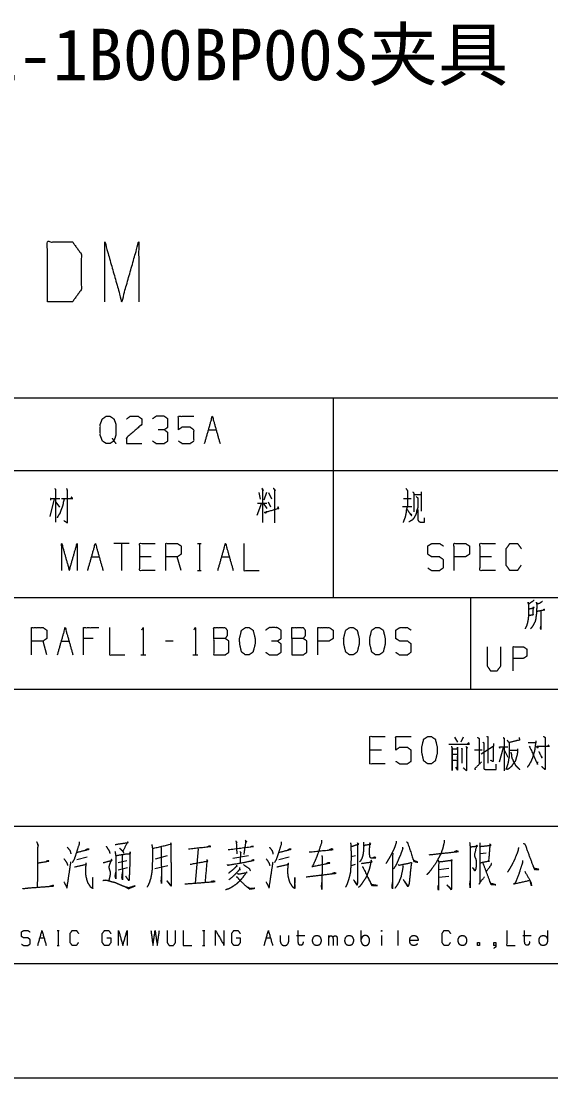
# Model space of a CAD drawing. Header units: millimetres. Extents: x 0 to 594, y 0 to 420.
# Drawn here: x 454.7 to 501, y 0 to 92.4 of the extents above; entities that cross this region are included whole.
import ezdxf

# ---------------------------------------------------------------- set-up
doc = ezdxf.new("R2010")
doc.units = ezdxf.units.MM
doc.layers.add('101', color=7, linetype='Continuous', true_color=0xffffff)

msp = doc.modelspace()

# ---------------------------------------------------------------- linework, layer by layer
at = {"layer": '101', "color": 72, "linetype": 'Continuous', "lineweight": 18}
for p, q in [((452, 59.463), (482, 59.463)), ((482, 59.463), (482, 53.113)), ((482, 59.463), (507, 59.463)), ((471.087, 56.675), (471.759, 56.675)), ((452, 53.113), (482, 53.113)), ((482, 53.113), (507, 53.113)), ((482, 53.113), (482, 42)), ((475.495, 51.175), (475.618, 50.6)), ((476.149, 51.175), (475.936, 50.525)), ((476.325, 51.2), (476.608, 50.625)), ((489.102, 51.025), (489.703, 51.025)), ((489.703, 51.25), (489.703, 49.55)), ((457.601, 50.625), (457.212, 49.075)), ((457.742, 50.35), (458.043, 49.9)), ((475.724, 50.25), (475.318, 49.175)), ((475.371, 50.25), (476.184, 50.25)), ((475.866, 50.25), (476.184, 49.775)), ((476.308, 50.375), (476.52, 49.925)), ((488.059, 49.95), (488.872, 49.95)), ((488.147, 50.65), (488.819, 50.65)), ((464.143, 46.737), (462.8, 46.737)), ((463.472, 46.737), (463.472, 44.363)), ((470.124, 46.737), (470.46, 46.737)), ((470.301, 46.737), (470.301, 44.363)), ((460.859, 45.563), (461.531, 45.563)), ((466.084, 45.563), (465.077, 45.563)), ((468.696, 44.363), (468.36, 45.563)), ((472.242, 45.563), (472.913, 45.563)), ((495.847, 45.563), (494.839, 45.563)), ((470.124, 44.363), (470.46, 44.363)), ((452, 42), (482, 42)), ((482, 42), (507, 42)), ((456.952, 36.993), (456.616, 38.193)), ((458.221, 38.193), (458.893, 38.193)), ((460.993, 38.418), (460.162, 38.418)), ((467.999, 38.193), (467.327, 38.193)), ((465.174, 36.993), (465.599, 36.993)), ((469.727, 36.993), (470.151, 36.993)), ((492.616, 29.793), (492.863, 29.343)), ((493.376, 29.793), (493.164, 29.343)), ((486.211, 28.668), (485.203, 28.668)), ((494.362, 28.693), (495.016, 28.693)), ((494.928, 28.343), (495.988, 29.018)), ((496.851, 28.868), (496.515, 27.593)), ((496.957, 28.693), (497.257, 28.043)), ((499.039, 29.318), (499.71, 29.318)), ((497.381, 28.643), (498.088, 28.643)), ((492.704, 27.168), (492.881, 26.893)), ((467.47, 19.408), (466.421, 19.132)), ((470.177, 20.029), (469.908, 17.027)), ((473.225, 19.201), (474.591, 19.442)), ((483.954, 19.408), (483.564, 19.339)), ((492.782, 19.856), (492.587, 19.753)), ((495.367, 19.649), (494.855, 19.58)), ((459.569, 19.097), (460.472, 19.339)), ((463.178, 18.821), (463.959, 18.994)), ((466.397, 18.304), (467.519, 18.58)), ((477.248, 19.097), (478.151, 19.339)), ((483.93, 18.649), (483.564, 18.545)), ((463.178, 18.2), (464.007, 18.407)), ((492.099, 18.304), (491.246, 18.2)), ((491.246, 17.545), (492.099, 17.648)), ((456.34, 12.239), (456.711, 12.239)), ((457.842, 12.887), (458.028, 12.887)), ((457.94, 12.887), (457.94, 11.576)), ((470.571, 12.887), (470.757, 12.887)), ((470.669, 12.887), (470.669, 11.576)), ((476.141, 12.239), (476.512, 12.239)), ((478.784, 12.446), (479.516, 12.446)), ((481.613, 11.576), (481.613, 12.446)), ((484.442, 11.921), (484.442, 12.887)), ((486.227, 12.446), (486.227, 11.576)), ((487.641, 12.901), (487.641, 11.576)), ((498.585, 12.446), (499.317, 12.446)), ((457.842, 11.576), (458.028, 11.576)), ((470.571, 11.576), (470.757, 11.576))]:
    msp.add_line(p, q, dxfattribs=at)
at = {"layer": '101', "color": 133, "linetype": 'Continuous', "lineweight": 18}
for p, q in [((404, 42), (584, 42)), ((494, 42), (494, 34)), ((404, 34), (584, 34)), ((454, 22), (563, 22)), ((25, 10), (584, 10)), ((404, 10), (584, 10)), ((0, 0), (594, 0))]:
    msp.add_line(p, q, dxfattribs=at)
at = {"layer": '101', "color": 72, "linetype": 'Continuous', "lineweight": 18}
for points, knots in [([(457.003, 67.866), (459.185, 67.866), (459.964, 68.913), (459.964, 72.055), (459.185, 73.102), (457.003, 73.102), (457.003, 67.866)], [0, 0, 0.142135, 0.22716, 0.43179, 0.516816, 0.658951, 1, 1]), ([(462.022, 67.866), (462.022, 73.102), (463.503, 67.866), (464.983, 73.102), (464.983, 67.866)], [0, 0, 0.245192, 0.5, 0.754808, 1, 1]), ([(462.653, 55.95), (462.812, 55.7), (462.476, 55.475), (462.14, 55.475), (461.804, 55.7), (461.628, 56.175), (461.628, 57.15), (461.804, 57.625), (462.14, 57.85), (462.476, 57.85), (462.812, 57.625), (462.989, 57.15), (462.989, 56.2), (462.812, 55.7), (462.989, 55.475)], [0, 0, 0.043279, 0.102317, 0.15137, 0.210409, 0.284431, 0.426833, 0.500855, 0.559893, 0.608946, 0.667985, 0.742007, 0.880758, 0.958212, 1, 1]), ([(463.922, 57.625), (464.24, 57.85), (464.929, 57.85), (465.265, 57.625), (465.265, 57.15), (463.904, 55.95), (463.922, 55.475), (465.265, 55.475)], [0, 0, 0.069694, 0.192978, 0.265273, 0.350226, 0.674741, 0.759753, 1, 1]), ([(467.206, 56.675), (467.542, 56.9), (467.542, 57.625), (467.206, 57.85), (466.516, 57.85), (466.181, 57.625)], [0, 0, 0.153882, 0.429856, 0.583738, 0.846131, 1, 1]), ([(468.457, 55.7), (468.793, 55.475), (469.482, 55.475), (469.818, 55.7), (469.818, 56.65), (469.482, 56.9), (468.793, 56.9), (468.457, 56.675), (468.457, 57.85), (469.818, 57.85)], [0, 0, 0.062227, 0.168343, 0.230571, 0.376816, 0.441265, 0.547381, 0.609609, 0.790491, 1, 1]), ([(470.751, 55.475), (471.423, 57.85), (472.095, 55.475)], [0, 0, 0.499999, 1, 1]), ([(466.198, 55.7), (466.516, 55.475), (467.206, 55.475), (467.542, 55.7), (467.542, 56.425), (467.206, 56.675), (466.693, 56.675)], [0, 0, 0.124113, 0.34368, 0.472446, 0.703377, 0.83674, 1, 1]), ([(457.636, 51.55), (457.707, 51.45), (457.707, 48.6)], [0, 0, 0.041199, 1, 1]), ([(458.679, 51.525), (458.732, 51.375), (458.732, 48.525), (458.432, 48.725)], [0, 0, 0.047211, 0.892897, 1, 1]), ([(475.76, 51.575), (475.866, 51.375), (475.813, 51.45), (475.813, 48.55)], [0, 0, 0.070341, 0.098886, 1, 1]), ([(476.75, 51.575), (476.926, 51.375), (476.856, 51.45), (476.856, 48.525)], [0, 0, 0.081003, 0.112283, 1, 1]), ([(488.359, 51.55), (488.483, 51.35), (488.483, 50), (488.395, 49.7), (488.359, 49.375), (488.289, 49.025), (488.2, 48.825), (488.112, 48.55)], [0, 0, 0.076124, 0.513099, 0.614333, 0.72015, 0.835727, 0.906506, 1, 1]), ([(489.261, 50.825), (489.385, 50.725), (489.385, 49.85), (489.296, 49.6), (489.261, 49.375), (489.19, 49.2), (489.049, 48.95), (488.907, 48.775), (488.624, 48.625)], [0, 0, 0.062424, 0.405825, 0.509885, 0.599271, 0.67335, 0.786068, 0.874362, 1, 1]), ([(488.96, 51.25), (489.049, 51.1), (489.049, 49.5)], [0, 0, 0.098135, 1, 1]), ([(457.3, 50.525), (457.283, 50.675), (458.096, 50.675)], [0, 0, 0.156662, 1, 1]), ([(458.467, 50.625), (458.396, 50.375), (458.361, 50.15), (458.29, 49.9), (458.184, 49.65), (458.096, 49.375), (457.954, 49.175), (457.848, 48.975)], [0, 0, 0.146027, 0.274049, 0.420079, 0.572726, 0.735077, 0.872761, 1, 1]), ([(458.22, 50.65), (459.209, 50.65), (459.121, 50.775), (459.015, 50.65)], [0, 0, 0.757422, 0.874569, 1, 1]), ([(476.149, 49.5), (476.096, 49.375), (475.99, 49.45), (477.227, 49.8), (477.174, 49.925), (477.103, 49.775)], [0, 0, 0.073276, 0.143365, 0.837238, 0.910514, 1, 1]), ([(488.465, 49.7), (488.819, 49.175), (488.872, 49.225), (488.731, 49.325)], [0, 0, 0.720028, 0.802953, 1, 1]), ([(489.402, 49.7), (489.402, 48.775), (489.491, 48.65), (489.632, 48.6), (489.985, 48.6), (489.985, 48.975)], [0, 0, 0.472766, 0.551011, 0.62766, 0.808338, 1, 1]), ([(458.247, 44.363), (458.247, 46.737), (458.919, 44.363), (459.59, 46.737), (459.59, 44.363)], [0, 0, 0.245192, 0.500001, 0.754808, 1, 1]), ([(460.524, 44.363), (461.195, 46.737), (461.867, 44.363)], [0, 0, 0.499999, 1, 1]), ([(466.42, 44.363), (465.076, 44.363), (465.076, 46.737), (466.42, 46.737)], [0, 0, 0.26539, 0.73461, 1, 1]), ([(467.353, 44.363), (467.353, 46.737), (468.36, 46.737), (468.696, 46.513), (468.696, 45.788), (468.36, 45.563), (467.353, 45.563)], [0, 0, 0.400951, 0.571036, 0.639278, 0.761673, 0.829915, 1, 1]), ([(471.906, 44.363), (472.578, 46.737), (473.249, 44.363)], [0, 0, 0.500001, 1, 1]), ([(474.182, 46.737), (474.182, 44.363), (475.526, 44.363)], [0, 0, 0.638733, 1, 1]), ([(490.269, 44.588), (490.604, 44.363), (491.294, 44.363), (491.63, 44.613), (491.63, 45.313), (491.294, 45.563), (490.622, 45.563), (490.269, 45.788), (490.269, 46.513), (490.622, 46.737), (491.294, 46.737), (491.63, 46.513)], [0, 0, 0.068035, 0.184054, 0.254518, 0.372335, 0.442799, 0.555847, 0.62637, 0.748394, 0.818917, 0.931965, 1, 1]), ([(492.563, 44.363), (492.563, 46.737), (493.57, 46.737), (493.906, 46.513), (493.906, 45.788), (493.553, 45.563), (492.563, 45.563)], [0, 0, 0.401146, 0.571314, 0.639589, 0.762044, 0.832821, 1, 1]), ([(496.183, 44.363), (494.839, 44.363), (494.839, 46.737), (496.183, 46.737)], [0, 0, 0.26539, 0.73461, 1, 1]), ([(498.441, 44.838), (498.106, 44.363), (497.452, 44.363), (497.116, 44.838), (497.116, 46.263), (497.452, 46.737), (498.123, 46.737), (498.459, 46.263)], [0, 0, 0.114572, 0.243369, 0.357936, 0.638584, 0.753151, 0.885433, 1, 1]), ([(499.558, 41.753), (499.496, 41.709), (499.075, 41.422), (499.043, 41.599), (499.09, 41.422), (499.09, 40.848), (499.075, 40.495), (499.059, 40.252), (499.028, 40.009), (498.981, 39.788), (498.918, 39.567), (498.84, 39.413), (498.778, 39.28)], [0, 0, 0.024368, 0.186804, 0.243943, 0.302152, 0.485021, 0.597665, 0.675193, 0.753197, 0.825097, 0.898188, 0.953343, 1, 1]), ([(500.292, 41.665), (500.042, 41.488), (499.808, 41.422), (499.777, 41.599), (499.808, 41.334), (499.793, 41.069), (499.777, 40.782), (499.761, 40.539), (499.73, 40.318), (499.699, 40.075), (499.652, 39.898), (499.574, 39.766), (499.496, 39.611), (499.418, 39.479), (499.34, 39.368), (499.262, 39.28)], [0, 0, 0.096323, 0.172942, 0.229419, 0.31342, 0.396988, 0.487497, 0.564128, 0.634338, 0.711439, 0.768977, 0.817389, 0.871907, 0.92032, 0.962889, 1, 1]), ([(499.121, 40.428), (499.153, 40.45), (499.512, 40.517), (499.465, 40.495), (499.512, 41.179), (499.543, 41.091), (499.106, 40.98)], [0, 0, 0.022681, 0.239272, 0.269991, 0.67699, 0.732558, 1, 1]), ([(499.793, 40.804), (500.495, 40.936), (500.448, 40.958), (500.37, 40.914)], [0, 0, 0.834801, 0.895274, 1, 1]), ([(500.152, 40.848), (500.152, 39.214), (500.136, 39.324), (500.152, 39.501)], [0, 0, 0.849787, 0.907774, 1, 1]), ([(455.609, 36.993), (455.609, 39.368), (456.616, 39.368), (456.952, 39.143), (456.952, 38.418), (456.616, 38.193), (455.609, 38.193)], [0, 0, 0.400951, 0.571036, 0.639278, 0.761673, 0.829915, 1, 1]), ([(457.885, 36.993), (458.557, 39.368), (459.229, 36.993)], [0, 0, 0.499999, 1, 1]), ([(460.162, 36.993), (460.162, 39.368), (461.505, 39.368)], [0, 0, 0.638733, 1, 1]), ([(462.438, 39.368), (462.438, 36.993), (463.782, 36.993)], [0, 0, 0.638733, 1, 1]), ([(465.245, 39.168), (465.386, 39.368), (465.386, 36.993)], [0, 0, 0.093486, 1, 1]), ([(469.798, 39.168), (469.939, 39.368), (469.939, 36.993)], [0, 0, 0.093486, 1, 1]), ([(471.544, 38.418), (471.544, 39.368), (472.552, 39.368), (472.711, 39.143), (472.711, 38.668), (472.552, 38.418), (471.544, 38.418), (471.544, 36.993), (472.534, 36.993), (472.87, 37.218), (472.87, 38.193), (472.552, 38.418)], [0, 0, 0.115916, 0.238846, 0.272469, 0.330427, 0.366583, 0.489513, 0.663387, 0.784164, 0.833486, 0.952452, 1, 1]), ([(474.651, 36.993), (474.987, 37.243), (475.164, 37.943), (475.164, 38.418), (474.987, 39.143), (474.651, 39.368), (474.316, 39.368), (473.98, 39.143), (473.803, 38.418), (473.821, 37.943), (473.98, 37.243), (474.316, 36.993), (474.651, 36.993)], [0, 0, 0.06753, 0.183975, 0.260587, 0.380945, 0.446147, 0.50031, 0.565507, 0.685867, 0.762532, 0.878313, 0.945837, 1, 1]), ([(477.105, 38.193), (477.44, 38.418), (477.44, 39.143), (477.105, 39.368), (476.415, 39.368), (476.079, 39.143)], [0, 0, 0.153882, 0.429856, 0.583738, 0.846131, 1, 1]), ([(478.374, 38.418), (478.374, 39.368), (479.381, 39.368), (479.54, 39.143), (479.54, 38.668), (479.381, 38.418), (478.374, 38.418), (478.374, 36.993), (479.363, 36.993), (479.699, 37.218), (479.699, 38.193), (479.381, 38.418)], [0, 0, 0.115916, 0.238846, 0.272469, 0.330427, 0.366583, 0.489514, 0.663388, 0.784159, 0.833486, 0.952452, 1, 1]), ([(480.65, 36.993), (480.65, 39.368), (481.658, 39.368), (481.993, 39.143), (481.993, 38.418), (481.64, 38.193), (480.65, 38.193)], [0, 0, 0.401146, 0.571314, 0.639589, 0.762044, 0.832821, 1, 1]), ([(483.757, 36.993), (484.093, 37.243), (484.27, 37.943), (484.27, 38.418), (484.093, 39.143), (483.757, 39.368), (483.421, 39.368), (483.086, 39.143), (482.909, 38.418), (482.927, 37.943), (483.086, 37.243), (483.421, 36.993), (483.757, 36.993)], [0, 0, 0.067524, 0.183969, 0.260581, 0.380939, 0.446136, 0.500306, 0.565502, 0.68586, 0.762525, 0.878306, 0.94583, 1, 1]), ([(486.034, 36.993), (486.37, 37.243), (486.546, 37.943), (486.546, 38.418), (486.37, 39.143), (486.034, 39.368), (485.698, 39.368), (485.362, 39.143), (485.185, 38.418), (485.203, 37.943), (485.362, 37.243), (485.698, 36.993), (486.034, 36.993)], [0, 0, 0.06753, 0.183975, 0.260587, 0.380945, 0.446147, 0.50031, 0.565507, 0.685867, 0.762532, 0.878313, 0.945837, 1, 1]), ([(487.462, 37.218), (487.798, 36.993), (488.487, 36.993), (488.823, 37.243), (488.823, 37.943), (488.487, 38.193), (487.815, 38.193), (487.462, 38.418), (487.462, 39.143), (487.815, 39.368), (488.487, 39.368), (488.823, 39.143)], [0, 0, 0.068034, 0.184052, 0.25452, 0.372335, 0.442804, 0.555844, 0.626371, 0.748393, 0.818921, 0.931961, 1, 1]), ([(476.097, 37.218), (476.415, 36.993), (477.105, 36.993), (477.44, 37.218), (477.44, 37.943), (477.105, 38.193), (476.592, 38.193)], [0, 0, 0.124113, 0.34368, 0.472447, 0.703378, 0.83674, 1, 1]), ([(495.468, 37.701), (495.468, 36.023), (495.749, 35.604), (496.342, 35.604), (496.655, 36.023), (496.655, 37.701)], [0, 0, 0.337151, 0.438599, 0.557782, 0.662849, 1, 1]), ([(497.731, 35.604), (497.731, 37.701), (498.621, 37.701), (498.918, 37.503), (498.918, 36.862), (498.605, 36.664), (497.731, 36.664)], [0, 0, 0.401145, 0.571315, 0.639588, 0.762043, 0.832818, 1, 1]), ([(486.546, 27.468), (485.203, 27.468), (485.203, 29.843), (486.546, 29.843)], [0, 0, 0.26539, 0.73461, 1, 1]), ([(487.462, 27.693), (487.798, 27.468), (488.487, 27.468), (488.823, 27.693), (488.823, 28.643), (488.487, 28.893), (487.798, 28.893), (487.462, 28.668), (487.462, 29.843), (488.823, 29.843)], [0, 0, 0.062226, 0.168341, 0.230572, 0.376816, 0.441268, 0.547383, 0.609609, 0.790489, 1, 1]), ([(490.587, 27.468), (490.923, 27.718), (491.099, 28.418), (491.099, 28.893), (490.923, 29.618), (490.587, 29.843), (490.251, 29.843), (489.915, 29.618), (489.738, 28.893), (489.756, 28.418), (489.915, 27.718), (490.251, 27.468), (490.587, 27.468)], [0, 0, 0.06753, 0.183975, 0.260587, 0.380946, 0.446148, 0.500311, 0.565508, 0.685866, 0.762531, 0.878313, 0.945837, 1, 1]), ([(494.609, 29.793), (494.751, 29.668), (494.751, 27.418)], [0, 0, 0.077397, 1, 1]), ([(495.44, 29.868), (495.511, 29.818), (495.511, 27.518)], [0, 0, 0.036281, 1, 1]), ([(496.868, 29.768), (496.939, 29.668), (496.939, 26.843)], [0, 0, 0.04155, 1, 1]), ([(498.247, 29.768), (498.3, 29.543), (497.381, 29.318), (497.222, 29.518)], [0, 0, 0.161317, 0.82166, 1, 1]), ([(500.382, 29.868), (500.523, 29.768), (500.523, 26.968), (500.223, 27.218)], [0, 0, 0.051479, 0.883809, 1, 1]), ([(492.121, 29.168), (493.906, 29.168), (493.853, 29.318), (493.729, 29.193)], [0, 0, 0.842013, 0.917055, 1, 1]), ([(492.333, 28.993), (492.404, 28.818), (492.404, 26.868), (492.404, 28.768), (492.881, 28.768), (492.881, 28.893), (492.881, 26.893), (492.881, 28.268), (492.386, 28.268), (492.386, 27.793), (492.863, 27.793)], [0, 0, 0.019945, 0.226009, 0.426789, 0.477221, 0.490431, 0.701778, 0.84708, 0.899377, 0.949572, 1, 1]), ([(493.217, 28.818), (493.305, 28.743), (493.234, 28.768), (493.234, 27.518)], [0, 0, 0.080447, 0.132513, 1, 1]), ([(493.606, 28.968), (493.729, 28.868), (493.641, 28.943), (493.641, 26.868), (493.358, 27.118)], [0, 0, 0.058329, 0.10083, 0.861605, 1, 1]), ([(495.069, 29.368), (495.157, 29.293), (495.157, 27.193), (495.175, 27.018), (495.299, 26.968), (496.235, 26.968), (496.235, 27.418)], [0, 0, 0.029624, 0.566436, 0.611398, 0.645513, 0.884969, 1, 1]), ([(496.006, 29.243), (495.97, 27.643), (495.776, 27.768)], [0, 0, 0.873798, 1, 1]), ([(496.585, 28.818), (496.532, 28.943), (497.275, 28.943)], [0, 0, 0.154629, 1, 1]), ([(497.381, 29.318), (497.381, 28.043), (497.345, 27.918), (497.328, 27.768), (497.257, 27.418), (497.098, 26.968)], [0, 0, 0.533408, 0.587754, 0.650941, 0.800327, 1, 1]), ([(498.123, 28.768), (498.105, 28.468), (498.088, 28.268), (498.017, 28.043), (497.964, 27.843), (497.929, 27.718), (497.823, 27.568), (497.699, 27.418), (497.593, 27.243), (497.451, 27.118), (497.292, 26.993), (497.186, 26.968)], [0, 0, 0.13934, 0.232433, 0.341785, 0.437723, 0.497954, 0.583126, 0.673285, 0.768159, 0.855676, 0.949467, 1, 1]), ([(499.728, 29.468), (499.604, 28.593), (499.569, 28.468), (499.498, 28.268), (499.445, 28.043), (499.357, 27.843), (499.286, 27.643), (499.198, 27.518), (499.109, 27.343), (498.968, 27.168)], [0, 0, 0.358969, 0.411737, 0.497904, 0.591806, 0.680622, 0.766795, 0.828972, 0.908612, 1, 1]), ([(499.145, 29.018), (499.869, 27.418), (499.887, 27.643)], [0, 0, 0.886137, 1, 1]), ([(499.94, 28.968), (499.852, 28.843), (499.816, 28.993), (500.895, 28.993), (500.806, 29.093), (500.735, 28.968)], [0, 0, 0.092076, 0.184776, 0.833334, 0.913617, 1, 1]), ([(497.522, 28.493), (497.575, 28.293), (497.593, 28.118), (497.628, 27.943), (497.699, 27.818), (497.752, 27.668), (497.84, 27.518), (497.929, 27.343), (498.035, 27.243), (498.105, 27.168), (498.212, 27.068), (498.3, 26.943)], [0, 0, 0.116117, 0.214831, 0.315026, 0.39562, 0.484911, 0.582608, 0.692638, 0.774437, 0.832279, 0.914096, 1, 1]), ([(499.975, 28.543), (500.241, 27.993), (500.294, 28.068)], [0, 0, 0.869253, 1, 1]), ([(494.433, 26.943), (494.397, 27.068), (494.981, 27.643)], [0, 0, 0.13689, 1, 1]), ([(456.058, 20.65), (456.204, 20.305), (456.155, 20.408), (456.131, 19.684), (456.131, 17.648), (456.106, 16.682)], [0, 0, 0.088891, 0.116032, 0.287979, 0.770794, 1, 1]), ([(459.764, 20.65), (459.764, 20.408), (459.52, 19.649), (459.35, 19.132), (459.179, 18.821)], [0, 0, 0.124612, 0.535976, 0.81716, 1, 1]), ([(462.934, 20.408), (464.056, 20.581), (464.032, 20.65), (463.593, 19.822), (463.3, 20.098), (463.617, 19.787), (463.666, 19.649)], [0, 0, 0.36175, 0.385071, 0.68373, 0.811932, 0.953357, 1, 1]), ([(466.129, 20.408), (466.202, 19.994), (466.177, 19.58), (466.177, 18.856), (466.153, 18.2), (466.104, 17.821), (466.031, 17.441), (465.909, 17.062), (465.811, 16.855), (465.714, 16.682)], [0, 0, 0.110336, 0.219176, 0.409317, 0.581468, 0.681885, 0.783317, 0.887931, 0.947989, 1, 1]), ([(466.202, 20.063), (467.836, 20.443), (467.787, 20.546), (467.787, 20.029), (467.812, 18.614), (467.812, 17.786), (467.836, 17.269), (467.812, 16.924), (467.812, 16.751), (467.446, 17.234), (467.787, 16.855)], [0, 0, 0.250208, 0.267273, 0.344452, 0.555438, 0.678924, 0.756189, 0.80777, 0.833496, 0.923863, 1, 1]), ([(473.469, 20.719), (473.566, 20.581), (473.517, 20.581), (473.566, 19.58)], [0, 0, 0.138588, 0.178591, 1, 1]), ([(474.298, 20.788), (474.444, 20.615), (474.347, 20.684), (474.176, 19.546)], [0, 0, 0.151118, 0.230947, 1, 1]), ([(477.444, 20.65), (477.444, 20.408), (477.2, 19.649), (477.029, 19.132), (476.858, 18.821)], [0, 0, 0.124612, 0.535976, 0.81716, 1, 1]), ([(480.979, 20.788), (480.979, 20.581), (480.662, 19.615), (480.443, 19.063), (480.174, 18.476), (480.126, 18.476), (481.687, 18.787), (481.589, 18.821), (481.37, 18.718)], [0, 0, 0.046524, 0.275034, 0.408549, 0.553506, 0.56447, 0.922194, 0.945453, 1, 1]), ([(483.515, 20.546), (483.54, 20.27), (483.564, 19.408), (483.54, 18.58), (483.491, 17.924), (483.344, 17.338), (483.198, 16.924), (483.076, 16.682)], [0, 0, 0.070329, 0.28934, 0.499598, 0.66644, 0.819873, 0.931329, 1, 1]), ([(483.588, 20.236), (484.223, 20.443), (484.125, 20.512), (484.125, 17.165), (484.101, 16.924), (484.076, 16.855), (483.784, 17.303), (484.076, 16.924)], [0, 0, 0.122094, 0.143965, 0.756447, 0.800872, 0.814266, 0.912285, 1, 1]), ([(484.637, 20.615), (484.662, 20.27), (484.637, 19.822), (484.588, 19.442), (484.491, 19.166), (484.369, 18.959), (484.296, 18.89)], [0, 0, 0.190955, 0.438945, 0.650197, 0.811822, 0.944471, 1, 1]), ([(484.686, 20.339), (485.271, 20.443), (485.198, 20.546), (485.149, 20.029), (485.149, 19.58), (485.174, 19.339), (485.296, 19.235), (485.735, 19.235), (485.637, 19.304), (485.467, 19.235)], [0, 0, 0.209704, 0.254423, 0.437773, 0.595974, 0.681593, 0.738026, 0.892891, 0.935043, 1, 1]), ([(487.515, 20.684), (487.49, 20.512), (487.319, 20.029), (487.149, 19.684), (486.929, 19.27), (486.758, 18.994), (486.612, 18.752)], [0, 0, 0.081146, 0.319756, 0.49905, 0.71731, 0.868474, 1, 1]), ([(488.417, 20.65), (488.49, 20.581), (489.051, 18.925), (489.393, 18.856), (489.076, 18.994), (488.978, 19.132)], [0, 0, 0.037082, 0.681737, 0.810185, 0.937687, 1, 1]), ([(491.709, 20.788), (491.709, 20.615), (491.563, 20.029), (491.416, 19.615), (491.27, 19.339), (491.002, 18.821), (490.611, 18.269), (490.343, 17.924), (490.172, 17.752)], [0, 0, 0.049752, 0.224095, 0.350744, 0.440846, 0.608969, 0.803946, 0.929998, 1, 1]), ([(493.928, 20.581), (493.976, 20.167), (493.976, 16.648), (493.952, 16.924), (493.976, 17.234)], [0, 0, 0.092137, 0.86992, 0.931161, 1, 1]), ([(494.001, 20.201), (494.611, 20.27), (494.537, 20.339), (494.342, 19.477), (494.342, 19.408), (494.391, 19.304), (494.464, 19.132), (494.513, 18.89), (494.513, 18.683), (494.489, 18.442), (494.464, 18.269), (494.391, 18.097), (494.172, 18.407), (494.391, 18.131)], [0, 0, 0.163213, 0.189962, 0.425149, 0.443501, 0.473932, 0.523767, 0.589293, 0.644347, 0.708903, 0.755238, 0.805073, 0.906208, 1, 1]), ([(494.806, 20.546), (494.83, 20.236), (494.83, 17.062), (494.733, 16.924), (495.22, 17.579)], [0, 0, 0.069653, 0.779472, 0.817267, 1, 1]), ([(494.855, 20.236), (495.806, 20.339), (495.708, 20.443), (495.586, 18.959), (495.66, 18.959), (494.879, 18.787)], [0, 0, 0.276542, 0.317649, 0.747834, 0.768982, 1, 1]), ([(498.634, 20.512), (498.756, 20.443), (499.586, 18.235), (499.976, 18.235), (499.61, 18.304), (499.464, 18.545)], [0, 0, 0.039541, 0.70512, 0.815248, 0.920314, 1, 1]), ([(458.74, 20.167), (458.959, 19.891), (459.008, 19.753), (459.057, 19.58)], [0, 0, 0.519937, 0.735718, 1, 1]), ([(459.593, 19.718), (460.642, 19.994), (460.472, 19.994), (460.301, 19.891)], [0, 0, 0.745418, 0.86277, 1, 1]), ([(462.129, 20.27), (462.398, 19.856), (462.471, 19.615)], [0, 0, 0.661595, 1, 1]), ([(462.91, 19.787), (462.983, 19.408), (462.983, 17.407), (462.934, 17.648), (462.983, 17.993)], [0, 0, 0.129595, 0.800554, 0.883167, 1, 1]), ([(462.983, 19.442), (463.861, 19.58), (464.276, 19.615), (464.227, 19.753), (464.203, 18.683), (464.178, 18.028), (464.154, 17.476), (464.129, 17.234), (463.837, 17.648)], [0, 0, 0.198437, 0.291326, 0.324003, 0.562828, 0.709268, 0.832621, 0.88681, 1, 1]), ([(463.544, 19.477), (463.544, 18.614), (463.568, 17.786), (463.568, 17.303), (463.52, 17.545), (463.568, 17.959)], [0, 0, 0.304008, 0.595981, 0.766226, 0.853067, 1, 1]), ([(466.933, 20.201), (466.982, 17.476), (466.982, 16.993), (466.958, 17.2), (466.982, 17.614)], [0, 0, 0.711345, 0.837386, 0.891777, 1, 1]), ([(469.347, 20.029), (471.274, 20.236), (471.177, 20.27), (471.006, 20.201)], [0, 0, 0.870761, 0.917258, 1, 1]), ([(472.81, 19.96), (475.005, 20.236), (474.883, 20.236), (474.737, 20.167)], [0, 0, 0.886328, 0.935184, 1, 1]), ([(473.834, 19.787), (473.932, 19.684), (473.883, 19.649), (473.859, 18.821)], [0, 0, 0.138048, 0.196037, 1, 1]), ([(476.419, 20.167), (476.639, 19.891), (476.687, 19.753), (476.736, 19.58)], [0, 0, 0.519919, 0.735708, 1, 1]), ([(477.273, 19.718), (478.322, 19.994), (478.151, 19.994), (477.98, 19.891)], [0, 0, 0.745418, 0.86277, 1, 1]), ([(479.906, 19.753), (481.979, 19.96), (481.882, 20.029), (481.614, 19.925)], [0, 0, 0.836558, 0.884538, 1, 1]), ([(481.004, 19.442), (481.028, 19.27), (481.004, 16.475), (480.979, 16.751), (481.004, 17.096)], [0, 0, 0.048504, 0.826565, 0.903707, 1, 1]), ([(487.197, 19.649), (487.173, 16.544), (487.149, 16.82), (487.197, 17.096)], [0, 0, 0.847819, 0.923473, 1, 1]), ([(488.051, 20.167), (488.076, 20.029), (487.856, 19.442), (487.758, 19.235), (487.612, 18.89), (487.466, 18.58), (487.271, 18.269)], [0, 0, 0.067376, 0.368457, 0.478479, 0.658654, 0.823687, 1, 1]), ([(490.392, 19.511), (492.929, 19.787), (492.782, 19.856)], [0, 0, 0.940373, 1, 1]), ([(498.195, 20.132), (498.171, 19.891), (497.903, 19.201), (497.659, 18.683), (497.415, 18.269), (497.244, 17.993)], [0, 0, 0.102841, 0.416509, 0.658909, 0.862495, 1, 1]), ([(456.155, 18.787), (457.131, 18.959), (457.058, 18.994), (456.887, 18.925)], [0, 0, 0.788942, 0.853361, 1, 1]), ([(458.447, 19.166), (458.667, 18.856), (458.715, 18.752), (458.764, 18.58)], [0, 0, 0.564222, 0.733996, 1, 1]), ([(458.447, 17.131), (458.715, 16.613), (459.057, 18.89)], [0, 0, 0.202024, 1, 1]), ([(459.374, 18.442), (460.423, 18.683), (460.374, 18.787), (460.35, 18.545), (460.325, 18.2), (460.325, 17.959), (460.35, 17.683), (460.447, 17.269), (460.52, 17.062), (460.618, 16.924), (460.715, 16.751), (460.837, 16.648), (460.984, 16.579), (460.959, 17.51), (460.935, 16.648)], [0, 0, 0.198341, 0.219427, 0.264159, 0.327896, 0.372401, 0.423462, 0.501847, 0.542307, 0.573452, 0.609974, 0.639452, 0.669269, 0.84099, 1, 1]), ([(461.885, 18.821), (462.666, 19.028), (462.593, 19.097), (462.52, 18.89), (462.398, 18.58), (462.373, 18.442), (462.398, 18.269), (462.471, 18.062), (462.495, 17.821), (462.422, 17.476), (462.373, 17.269)], [0, 0, 0.288074, 0.323953, 0.402274, 0.521276, 0.571267, 0.633415, 0.711736, 0.798325, 0.924134, 1, 1]), ([(469.494, 18.683), (471.03, 18.959), (470.957, 19.063), (470.786, 17.096)], [0, 0, 0.426348, 0.460962, 1, 1]), ([(472.712, 18.649), (472.786, 18.614), (472.834, 18.614), (474.078, 18.821), (475.078, 19.028), (475.005, 19.063), (474.835, 18.994)], [0, 0, 0.03022, 0.048442, 0.519508, 0.90099, 0.93121, 1, 1]), ([(473.542, 18.614), (473.566, 18.476), (473.517, 18.476), (473.225, 18.2), (472.834, 17.89)], [0, 0, 0.128576, 0.173333, 0.542439, 1, 1]), ([(474.152, 18.649), (474.639, 18.304), (474.761, 18.097)], [0, 0, 0.713213, 1, 1]), ([(476.126, 19.166), (476.346, 18.856), (476.395, 18.752), (476.443, 18.58)], [0, 0, 0.564232, 0.734008, 1, 1]), ([(476.126, 17.131), (476.395, 16.613), (476.736, 18.89)], [0, 0, 0.202025, 1, 1]), ([(477.053, 18.442), (478.102, 18.683), (478.053, 18.787), (478.029, 18.545), (478.005, 18.2), (478.005, 17.959), (478.029, 17.683), (478.126, 17.269), (478.2, 17.062), (478.297, 16.924), (478.395, 16.751), (478.517, 16.648), (478.663, 16.579), (478.639, 17.51), (478.614, 16.648)], [0, 0, 0.198341, 0.219427, 0.264159, 0.327896, 0.372401, 0.423462, 0.501847, 0.542307, 0.573452, 0.609974, 0.639452, 0.669269, 0.84099, 1, 1]), ([(484.466, 18.752), (485.393, 18.89), (485.32, 19.028), (485.247, 18.649), (485.149, 18.235), (485.052, 17.993), (484.954, 17.717), (484.808, 17.441), (484.613, 17.165), (484.466, 16.924), (484.32, 16.751), (484.198, 16.648)], [0, 0, 0.248092, 0.289444, 0.391762, 0.504368, 0.573323, 0.650821, 0.733525, 0.823009, 0.897766, 0.957654, 1, 1]), ([(488.076, 18.58), (488.1, 18.442), (487.929, 17.579), (487.734, 17.096), (487.563, 16.82), (487.393, 16.579)], [0, 0, 0.064861, 0.471801, 0.712904, 0.863113, 1, 1]), ([(487.685, 18.649), (487.758, 18.58), (487.807, 18.614), (488.832, 18.821), (488.685, 17.476), (488.637, 16.993), (488.563, 16.786), (488.515, 16.717), (488.124, 17.338), (488.539, 16.786)], [0, 0, 0.021075, 0.033595, 0.252602, 0.536203, 0.637926, 0.683931, 0.701638, 0.85533, 1, 1]), ([(491.172, 19.028), (491.221, 18.89), (491.197, 16.613), (491.197, 16.406), (491.172, 16.613), (491.197, 16.855)], [0, 0, 0.047496, 0.786426, 0.853598, 0.921234, 1, 1]), ([(491.221, 18.89), (492.343, 19.028), (492.343, 19.097), (492.392, 19.028), (492.343, 18.994), (492.343, 16.579), (492.319, 16.441), (491.929, 16.889), (492.319, 16.51)], [0, 0, 0.224404, 0.238101, 0.254875, 0.266735, 0.746114, 0.773932, 0.891945, 1, 1]), ([(495.074, 18.821), (495.781, 16.924), (496.221, 16.889), (495.781, 16.993), (495.684, 17.2)], [0, 0, 0.643821, 0.783835, 0.927245, 1, 1]), ([(495.83, 18.752), (495.757, 18.545), (495.342, 17.993)], [0, 0, 0.241281, 1, 1]), ([(498.537, 18.994), (498.537, 18.787), (498.317, 18.097), (498.342, 18.131), (498.122, 17.545), (497.878, 16.958), (497.781, 16.958), (499.147, 17.269)], [0, 0, 0.055449, 0.249407, 0.260725, 0.428474, 0.598624, 0.62477, 1, 1]), ([(473.615, 17.89), (473.688, 17.821), (474.469, 17.959), (474.42, 17.993), (474.127, 17.579), (473.956, 17.372), (473.761, 17.165), (473.542, 16.958), (473.298, 16.786), (473.03, 16.613), (472.81, 16.51), (472.566, 16.441)], [0, 0, 0.029336, 0.260531, 0.277958, 0.425846, 0.504112, 0.587088, 0.675096, 0.762235, 0.855273, 0.926063, 1, 1]), ([(473.786, 18.407), (473.834, 18.166), (473.786, 18.2), (473.444, 17.821), (473.152, 17.545), (472.859, 17.303)], [0, 0, 0.154139, 0.191519, 0.51091, 0.762599, 1, 1]), ([(473.517, 17.579), (473.591, 17.579), (473.737, 17.372), (474.274, 16.855), (474.688, 16.51), (475.152, 16.579), (474.713, 16.544), (474.517, 16.682)], [0, 0, 0.026517, 0.118384, 0.388536, 0.584008, 0.7538, 0.913391, 1, 1]), ([(479.638, 17.579), (482.223, 17.89), (482.101, 17.924), (481.882, 17.855)], [0, 0, 0.879469, 0.922273, 1, 1]), ([(484.515, 18.442), (484.588, 18.442), (485.369, 16.82), (485.857, 16.82), (485.369, 16.889), (485.076, 17.441)], [0, 0, 0.021038, 0.538447, 0.678703, 0.820356, 1, 1]), ([(498.756, 18.062), (499.293, 17.096), (499.342, 16.786), (499.244, 17.165)], [0, 0, 0.610117, 0.783655, 1, 1]), ([(454.814, 16.544), (455.399, 16.613), (456.814, 16.717), (457.57, 16.786), (457.497, 16.82), (457.228, 16.751)], [0, 0, 0.188612, 0.642513, 0.885467, 0.911354, 1, 1]), ([(461.861, 17.269), (462.056, 17.303), (462.276, 17.269), (462.593, 17.165), (462.91, 17.096), (463.373, 16.889), (463.788, 16.717), (464.105, 16.544), (464.666, 16.786), (464.105, 16.613), (463.837, 16.682)], [0, 0, 0.051203, 0.108611, 0.194781, 0.278615, 0.40974, 0.525762, 0.619016, 0.776804, 0.92843, 1, 1]), ([(469.006, 16.958), (471.665, 17.165), (471.543, 17.2), (471.323, 17.165)], [0, 0, 0.884284, 0.926312, 1, 1]), ([(454.731, 11.7), (454.916, 11.576), (455.297, 11.576), (455.482, 11.714), (455.482, 12.101), (455.297, 12.239), (454.926, 12.239), (454.731, 12.363), (454.731, 12.763), (454.926, 12.887), (455.297, 12.887), (455.482, 12.763)], [0, 0, 0.068036, 0.184054, 0.254519, 0.372335, 0.4428, 0.555844, 0.62637, 0.748394, 0.818921, 0.931965, 1, 1]), ([(459.715, 11.838), (459.53, 11.576), (459.169, 11.576), (458.983, 11.838), (458.983, 12.625), (459.169, 12.887), (459.54, 12.887), (459.725, 12.625)], [0, 0, 0.114569, 0.243366, 0.357935, 0.638584, 0.753153, 0.885431, 1, 1]), ([(462.183, 12.239), (462.554, 12.239), (462.554, 11.838), (462.368, 11.576), (461.988, 11.576), (461.802, 11.838), (461.802, 12.625), (461.998, 12.887), (462.359, 12.887), (462.544, 12.625)], [0, 0, 0.103293, 0.214793, 0.304257, 0.410269, 0.499739, 0.718893, 0.809961, 0.910536, 1, 1]), ([(463.227, 11.576), (463.227, 12.887), (463.597, 11.576), (463.968, 12.887), (463.968, 11.576)], [0, 0, 0.245192, 0.5, 0.754808, 1, 1]), ([(466.055, 12.887), (466.231, 11.576), (466.416, 12.887), (466.611, 11.576), (466.797, 12.887)], [0, 0, 0.249745, 0.499742, 0.750004, 1, 1]), ([(467.47, 12.887), (467.47, 11.838), (467.645, 11.576), (468.016, 11.576), (468.211, 11.838), (468.211, 12.887)], [0, 0, 0.337152, 0.438599, 0.557781, 0.662848, 1, 1]), ([(468.884, 12.887), (468.884, 11.576), (469.625, 11.576)], [0, 0, 0.638735, 1, 1]), ([(471.713, 11.576), (471.713, 12.887), (472.454, 11.576), (472.454, 12.887)], [0, 0, 0.317574, 0.682426, 1, 1]), ([(473.498, 12.239), (473.868, 12.239), (473.868, 11.838), (473.683, 11.576), (473.303, 11.576), (473.117, 11.838), (473.117, 12.625), (473.312, 12.887), (473.673, 12.887), (473.859, 12.625)], [0, 0, 0.103295, 0.214796, 0.304261, 0.410274, 0.49974, 0.718896, 0.809958, 0.910535, 1, 1]), ([(477.37, 12.446), (477.37, 11.921), (477.429, 11.742), (477.536, 11.618), (477.672, 11.576), (477.799, 11.576), (477.936, 11.618), (478.043, 11.742), (478.102, 11.921), (478.102, 12.446)], [0, 0, 0.242013, 0.329103, 0.404869, 0.470739, 0.529274, 0.595143, 0.670897, 0.757987, 1, 1]), ([(479.379, 11.894), (479.331, 11.7), (479.223, 11.59), (479.087, 11.59), (478.97, 11.7), (478.931, 11.894), (478.931, 12.901)], [0, 0, 0.107406, 0.190396, 0.26402, 0.350759, 0.456999, 1, 1]), ([(480.257, 11.742), (480.365, 11.618), (480.501, 11.576), (480.628, 11.576), (480.765, 11.618), (480.872, 11.742), (480.93, 11.921), (480.93, 12.114), (480.872, 12.28), (480.765, 12.404), (480.628, 12.446), (480.501, 12.446), (480.365, 12.404), (480.257, 12.28), (480.199, 12.114), (480.199, 11.921), (480.257, 11.742)], [0, 0, 0.063224, 0.118198, 0.167051, 0.222025, 0.285249, 0.357934, 0.432348, 0.5, 0.563224, 0.618198, 0.667051, 0.722025, 0.785248, 0.8529, 0.927315, 1, 1]), ([(481.613, 12.183), (481.642, 12.335), (481.74, 12.432), (481.847, 12.432), (481.945, 12.335), (481.984, 12.183), (481.984, 11.576)], [0, 0, 0.118879, 0.224456, 0.306982, 0.412559, 0.533084, 1, 1]), ([(481.984, 12.183), (482.013, 12.335), (482.111, 12.432), (482.228, 12.432), (482.316, 12.335), (482.355, 12.183), (482.355, 11.576)], [0, 0, 0.118601, 0.223931, 0.313782, 0.413931, 0.534174, 1, 1]), ([(483.086, 11.742), (483.193, 11.618), (483.33, 11.576), (483.457, 11.576), (483.593, 11.618), (483.701, 11.742), (483.759, 11.921), (483.759, 12.114), (483.701, 12.28), (483.593, 12.404), (483.457, 12.446), (483.33, 12.446), (483.193, 12.404), (483.086, 12.28), (483.027, 12.114), (483.027, 11.921), (483.086, 11.742)], [0, 0, 0.063224, 0.118198, 0.167051, 0.222025, 0.285249, 0.357934, 0.432348, 0.5, 0.563224, 0.618198, 0.667051, 0.722025, 0.785248, 0.8529, 0.927315, 1, 1]), ([(484.442, 11.921), (484.5, 11.742), (484.608, 11.618), (484.744, 11.576), (484.871, 11.576), (485.008, 11.618), (485.115, 11.742), (485.174, 11.921), (485.174, 12.114), (485.115, 12.28), (485.008, 12.404), (484.871, 12.446), (484.744, 12.446), (484.608, 12.404), (484.5, 12.28), (484.442, 12.114)], [0, 0, 0.078529, 0.146835, 0.206229, 0.25901, 0.318404, 0.386711, 0.465239, 0.545637, 0.618728, 0.687034, 0.746428, 0.799209, 0.858603, 0.926909, 1, 1]), ([(486.227, 12.804), (486.246, 12.86), (486.227, 12.901), (486.207, 12.86), (486.227, 12.804)], [0, 0, 0.28063, 0.5, 0.71937, 1, 1]), ([(489.358, 11.742), (489.251, 11.618), (489.114, 11.576), (488.987, 11.576), (488.851, 11.618), (488.743, 11.742), (488.685, 11.921), (488.685, 12.114), (488.743, 12.28), (488.851, 12.404), (488.987, 12.446), (489.114, 12.446), (489.251, 12.404), (489.358, 12.28), (489.417, 12.114), (489.417, 12.018), (488.685, 12.018)], [0, 0, 0.053947, 0.100856, 0.142541, 0.189449, 0.243397, 0.305417, 0.368914, 0.426639, 0.480587, 0.527495, 0.56918, 0.616088, 0.670035, 0.727761, 0.759509, 1, 1]), ([(492.245, 11.838), (492.06, 11.576), (491.699, 11.576), (491.513, 11.838), (491.513, 12.625), (491.699, 12.887), (492.07, 12.887), (492.255, 12.625)], [0, 0, 0.114569, 0.243366, 0.357935, 0.638584, 0.753153, 0.885431, 1, 1]), ([(492.986, 11.742), (493.094, 11.618), (493.23, 11.576), (493.357, 11.576), (493.494, 11.618), (493.601, 11.742), (493.66, 11.921), (493.66, 12.114), (493.601, 12.28), (493.494, 12.404), (493.357, 12.446), (493.23, 12.446), (493.094, 12.404), (492.986, 12.28), (492.928, 12.114), (492.928, 11.921), (492.986, 11.742)], [0, 0, 0.063222, 0.11821, 0.167061, 0.222034, 0.285255, 0.357938, 0.432351, 0.5, 0.563222, 0.618194, 0.667046, 0.722034, 0.785255, 0.852905, 0.927317, 1, 1]), ([(497.171, 12.887), (497.171, 11.576), (497.912, 11.576)], [0, 0, 0.638722, 1, 1]), ([(499.18, 11.894), (499.132, 11.7), (499.024, 11.59), (498.888, 11.59), (498.771, 11.7), (498.732, 11.894), (498.732, 12.901)], [0, 0, 0.107406, 0.190396, 0.26402, 0.350759, 0.456999, 1, 1]), ([(500.731, 12.887), (500.731, 11.921), (500.673, 11.742), (500.565, 11.618), (500.429, 11.576), (500.302, 11.576), (500.165, 11.618), (500.058, 11.742), (500, 11.921), (500, 12.114), (500.058, 12.28), (500.165, 12.404), (500.302, 12.446), (500.429, 12.446), (500.565, 12.404), (500.673, 12.28), (500.731, 12.114)], [0, 0, 0.286727, 0.342739, 0.39146, 0.433825, 0.471472, 0.513836, 0.562557, 0.618569, 0.675915, 0.728049, 0.77677, 0.819134, 0.856781, 0.899145, 0.947866, 1, 1]), ([(494.615, 11.576), (494.801, 11.576), (494.801, 11.838), (494.615, 11.838), (494.615, 11.576)], [0, 0, 0.207087, 0.5, 0.707087, 1, 1]), ([(496.215, 11.576), (496.03, 11.576), (496.03, 11.838), (496.215, 11.838), (496.215, 11.452), (496.03, 11.314)], [0, 0, 0.148246, 0.357931, 0.506177, 0.815185, 1, 1])]:
    msp.add_open_spline(points, degree=1, knots=knots, dxfattribs=at)
for points in [[(456.155, 11.576), (456.526, 12.887), (456.896, 11.576)], [(475.956, 11.576), (476.326, 12.887), (476.697, 11.576)]]:
    msp.add_open_spline(points, degree=1, dxfattribs=at)

# ---------------------------------------------------------------- texts
at = {"layer": '101', "color": 95, "linetype": 'Continuous', "lineweight": 18, "insert": (411.496, 91.738), "char_height": 4.5, "width": 12383.9218, "attachment_point": 1}
msp.add_mtext('{\\fSimSun|b0|i0|c134|p2;安装于：CRAFL1-1B00BP00S夹具}', dxfattribs=at)

doc.saveas('drawing.dxf')
